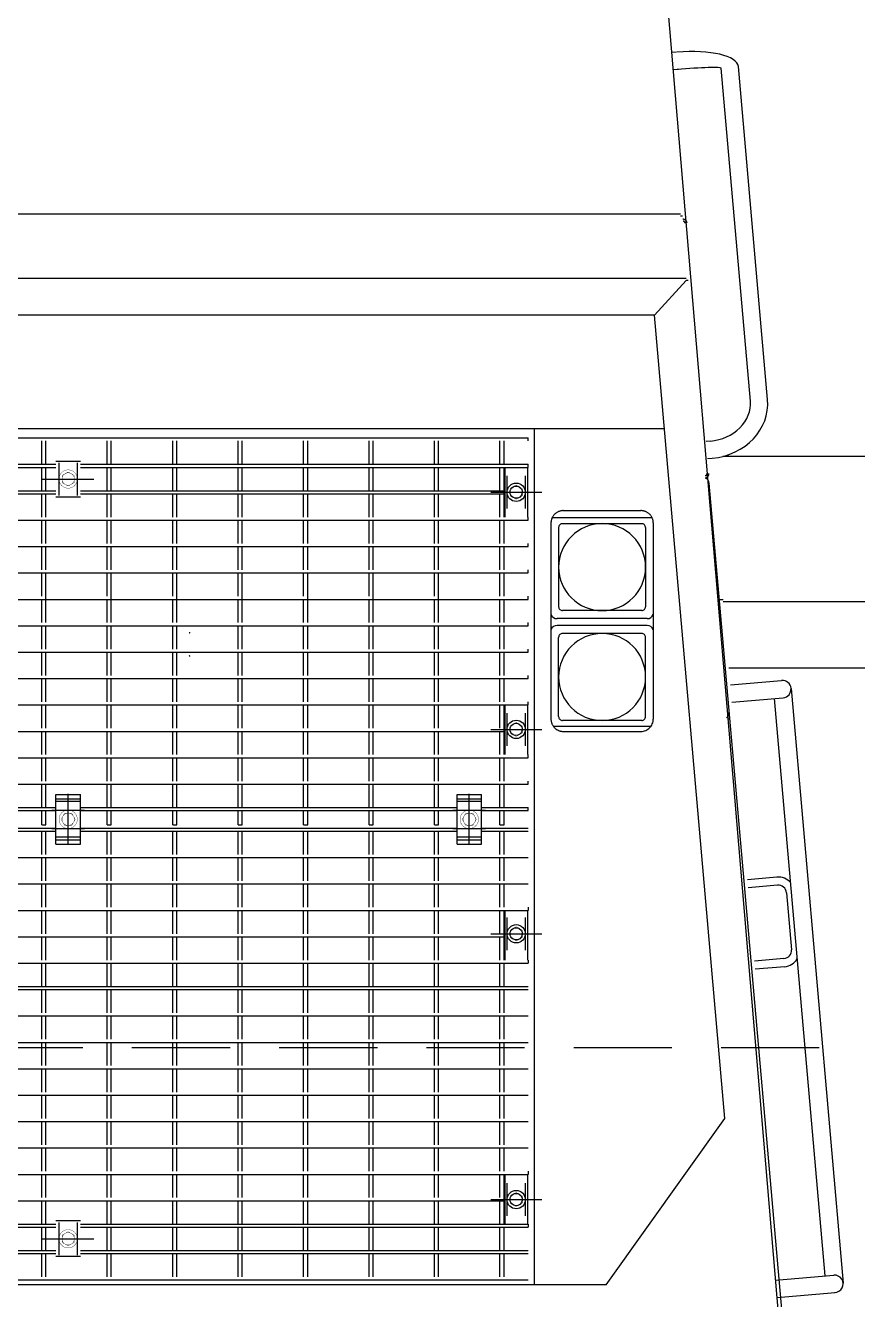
# Model space of a CAD drawing. Extents: x -633 to 241, y -1 to 752.
# Drawn here: x -498.2 to -447.3, y 66.4 to 144.3 of the extents above; entities that cross this region are included whole.
import ezdxf

# ---------------------------------------------------------------- set-up
doc = ezdxf.new("R2010")
doc.units = 0
doc.header["$LTSCALE"] = 48
doc.header["$PDMODE"] = 2
doc.header["$PDSIZE"] = -0.01
doc.linetypes.add('HIDDEN2', pattern=[0.1875, 0.125, -0.0625])
doc.linetypes.add('PHANTOM', pattern=[1.1875, 0.75, -0.0625, 0.125, -0.0625, 0.125, -0.0625])
doc.layers.add('0A537428____2_______', color=1, linetype='CONTINUOUS')
doc.layers.add('HIDDEN2', color=7, linetype='HIDDEN2')

# ---------------------------------------------------------------- blocks, each defined once
blk = doc.blocks.new('DRW2_DET-3')
at = {"layer": '0A537428____2_______', "color": 2, "linetype": 'CONTINUOUS', "const_width": 0.02}
for points in [[(0.56, 0, 1), (-0.56, 0, 1), (0.56, 0)], [(0.188, -0.325, 1), (-0.188, 0.325, 1), (0.188, -0.325)]]:
    blk.add_lwpolyline(points, format="xyb", dxfattribs=at)
for points in [[(-0.375, 0.216), (0, 0.433)], [(-0.375, -0.217), (-0.375, 0.216)], [(0, 0.433), (0.375, 0.216)], [(0.375, -0.217), (0.375, 0.216)], [(-0.375, -0.217), (0, -0.433)], [(0, -0.433), (0.375, -0.217)]]:
    blk.add_lwpolyline(points, dxfattribs=at)
at = {"layer": '0A537428____2_______', "color": 2, "linetype": 'CONTINUOUS'}
for p in [(-0.56, 0), (0.56, 0)]:
    blk.add_point(p, dxfattribs=at)
blk = doc.blocks.new('*U504', base_point=(12.103409, 11.824807))
at = {"layer": '0A537428____2_______', "color": 6, "linetype": 'CONTINUOUS'}
blk.add_arc((12.103409, 11.824807), 0.148268, 270.36258, 0, dxfattribs=at)
blk = doc.blocks.new('*U503', base_point=(12.103409, 11.824807))
at = {"layer": '0A537428____2_______', "color": 6, "linetype": 'CONTINUOUS'}
blk.add_arc((12.103409, 11.824807), 0.105908, 269.97999, 0.00001, dxfattribs=at)
blk = doc.blocks.new('*U506', base_point=(12.032166, 12.63923))
at = {"layer": '0A537428____2_______', "color": 6, "linetype": 'CONTINUOUS'}
blk.add_arc((12.032166, 12.63923), 0.105908, 359.99998, 90.85736, dxfattribs=at)
blk = doc.blocks.new('*U505', base_point=(12.032166, 12.63923))
at = {"layer": '0A537428____2_______', "color": 6, "linetype": 'CONTINUOUS'}
blk.add_arc((12.032166, 12.63923), 0.148268, 359.99999, 89.37297, dxfattribs=at)

msp = doc.modelspace()

# ---------------------------------------------------------------- linework, layer by layer
at = {"layer": '0A537428____2_______', "color": 3, "linetype": 'CONTINUOUS'}
msp.add_lwpolyline([(-452.124, 65.1), (-459.057, 147.066)], dxfattribs=at)
at = {"layer": '0A537428____2_______', "color": 6, "linetype": 'CONTINUOUS'}
for points in [[(-458.416, 142.702), (-458.673, 142.68)], [(-452.837, 121.464), (-454.618, 141.825)], [(-458.284, 141.651), (-458.581, 141.625)], [(-453.891, 121.364), (-455.673, 141.732)], [(-526.691, 119.124), (-467.465, 119.124)], [(-497.191, 117.51), (-497.191, 118.934)], [(-496.941, 117.51), (-496.941, 118.934)], [(-493.191, 117.51), (-493.191, 118.934)], [(-492.941, 117.51), (-492.941, 118.934)], [(-489.191, 117.51), (-489.191, 118.934)], [(-488.941, 117.51), (-488.941, 118.934)], [(-485.191, 117.51), (-485.191, 118.934)], [(-484.941, 117.51), (-484.941, 118.934)], [(-481.191, 117.51), (-481.191, 118.934)], [(-480.941, 117.51), (-480.941, 118.934)], [(-477.191, 117.51), (-477.191, 118.934)], [(-476.941, 117.51), (-476.941, 118.934)], [(-473.191, 117.51), (-473.191, 118.934)], [(-472.941, 117.51), (-472.941, 118.934)], [(-469.191, 117.51), (-469.191, 118.934)], [(-468.941, 117.51), (-468.941, 118.934)], [(-467.465, 118.934), (-467.465, 119.124)], [(-456.335, 118.926), (-456.593, 118.903)], [(-456.219, 117.873), (-456.5, 117.848)], [(-526.691, 117.51), (-496.328, 117.51)], [(-526.691, 117.32), (-496.328, 117.32)], [(-497.191, 115.896), (-497.191, 117.32)], [(-496.941, 115.896), (-496.941, 117.32)], [(-494.828, 117.51), (-467.465, 117.51)], [(-494.828, 117.32), (-467.465, 117.32)], [(-493.191, 115.896), (-493.191, 117.32)], [(-492.941, 115.896), (-492.941, 117.32)], [(-489.191, 115.896), (-489.191, 117.32)], [(-488.941, 115.896), (-488.941, 117.32)], [(-485.191, 115.896), (-485.191, 117.32)], [(-484.941, 115.896), (-484.941, 117.32)], [(-481.191, 115.896), (-481.191, 117.32)], [(-480.941, 115.896), (-480.941, 117.32)], [(-477.191, 115.896), (-477.191, 117.32)], [(-476.941, 115.896), (-476.941, 117.32)], [(-473.191, 115.896), (-473.191, 117.32)], [(-472.941, 115.896), (-472.941, 117.32)], [(-469.191, 115.896), (-469.191, 117.32)], [(-468.941, 114.282), (-468.941, 117.32)], [(-467.465, 117.32), (-467.465, 117.51)], [(-525.191, 115.896), (-496.328, 115.896)], [(-525.191, 115.706), (-496.328, 115.706)], [(-497.191, 114.282), (-497.191, 115.706)], [(-496.941, 114.282), (-496.941, 115.706)], [(-494.828, 115.896), (-468.941, 115.896)], [(-494.828, 115.706), (-468.941, 115.706)], [(-493.191, 114.282), (-493.191, 115.706)], [(-492.941, 114.282), (-492.941, 115.706)], [(-489.191, 114.282), (-489.191, 115.706)], [(-488.941, 114.282), (-488.941, 115.706)], [(-485.191, 114.282), (-485.191, 115.706)], [(-484.941, 114.282), (-484.941, 115.706)], [(-481.191, 114.282), (-481.191, 115.706)], [(-480.941, 114.282), (-480.941, 115.706)], [(-477.191, 114.282), (-477.191, 115.706)], [(-476.941, 114.282), (-476.941, 115.706)], [(-473.191, 114.282), (-473.191, 115.706)], [(-472.941, 114.282), (-472.941, 115.706)], [(-469.191, 114.282), (-469.191, 115.706)], [(-526.691, 114.092), (-467.465, 114.092)], [(-497.191, 112.668), (-497.191, 114.092)], [(-496.941, 112.668), (-496.941, 114.092)], [(-493.191, 112.668), (-493.191, 114.092)], [(-492.941, 112.668), (-492.941, 114.092)], [(-489.191, 112.668), (-489.191, 114.092)], [(-488.941, 112.668), (-488.941, 114.092)], [(-485.191, 112.668), (-485.191, 114.092)], [(-484.941, 112.668), (-484.941, 114.092)], [(-481.191, 112.668), (-481.191, 114.092)], [(-480.941, 112.668), (-480.941, 114.092)], [(-477.191, 112.668), (-477.191, 114.092)], [(-476.941, 112.668), (-476.941, 114.092)], [(-473.191, 112.668), (-473.191, 114.092)], [(-472.941, 112.668), (-472.941, 114.092)], [(-469.191, 112.668), (-469.191, 114.092)], [(-468.941, 112.668), (-468.941, 114.092)], [(-467.465, 114.092), (-467.465, 114.282)], [(-526.691, 112.478), (-467.465, 112.478)], [(-497.191, 111.054), (-497.191, 112.478)], [(-496.941, 111.054), (-496.941, 112.478)], [(-493.191, 111.054), (-493.191, 112.478)], [(-492.941, 111.054), (-492.941, 112.478)], [(-489.191, 111.054), (-489.191, 112.478)], [(-488.941, 111.054), (-488.941, 112.478)], [(-485.191, 111.054), (-485.191, 112.478)], [(-484.941, 111.054), (-484.941, 112.478)], [(-481.191, 111.054), (-481.191, 112.478)], [(-480.941, 111.054), (-480.941, 112.478)], [(-477.191, 111.054), (-477.191, 112.478)], [(-476.941, 111.054), (-476.941, 112.478)], [(-473.191, 111.054), (-473.191, 112.478)], [(-472.941, 111.054), (-472.941, 112.478)], [(-469.191, 111.054), (-469.191, 112.478)], [(-468.941, 111.054), (-468.941, 112.478)], [(-467.465, 112.478), (-467.465, 112.668)], [(-526.691, 110.864), (-467.465, 110.864)], [(-497.191, 109.44), (-497.191, 110.864)], [(-496.941, 107.826), (-496.941, 110.864)], [(-493.191, 109.44), (-493.191, 110.864)], [(-492.941, 107.826), (-492.941, 110.864)], [(-489.191, 109.44), (-489.191, 110.864)], [(-488.941, 107.826), (-488.941, 110.864)], [(-485.191, 109.44), (-485.191, 110.864)], [(-484.941, 107.826), (-484.941, 110.864)], [(-481.191, 109.44), (-481.191, 110.864)], [(-480.941, 107.826), (-480.941, 110.864)], [(-477.191, 109.44), (-477.191, 110.864)], [(-476.941, 107.826), (-476.941, 110.864)], [(-473.191, 109.44), (-473.191, 110.864)], [(-472.941, 107.826), (-472.941, 110.864)], [(-469.191, 109.44), (-469.191, 110.864)], [(-468.941, 109.44), (-468.941, 110.864)], [(-467.465, 110.864), (-467.465, 111.054)], [(-526.691, 109.25), (-467.465, 109.25)], [(-497.191, 107.826), (-497.191, 109.25)], [(-493.191, 107.826), (-493.191, 109.25)], [(-489.191, 107.826), (-489.191, 109.25)], [(-485.191, 107.826), (-485.191, 109.25)], [(-481.191, 107.826), (-481.191, 109.25)], [(-477.191, 107.826), (-477.191, 109.25)], [(-473.191, 107.826), (-473.191, 109.25)], [(-469.191, 107.826), (-469.191, 109.25)], [(-468.941, 107.826), (-468.941, 109.25)], [(-467.465, 109.25), (-467.465, 109.44)], [(-526.691, 107.636), (-467.465, 107.636)], [(-497.191, 106.212), (-497.191, 107.636)], [(-496.941, 106.212), (-496.941, 107.636)], [(-493.191, 106.212), (-493.191, 107.636)], [(-492.941, 106.212), (-492.941, 107.636)], [(-489.191, 106.212), (-489.191, 107.636)], [(-488.941, 106.212), (-488.941, 107.636)], [(-485.191, 106.212), (-485.191, 107.636)], [(-484.941, 106.212), (-484.941, 107.636)], [(-481.191, 106.212), (-481.191, 107.636)], [(-480.941, 106.212), (-480.941, 107.636)], [(-477.191, 106.212), (-477.191, 107.636)], [(-476.941, 106.212), (-476.941, 107.636)], [(-473.191, 106.212), (-473.191, 107.636)], [(-472.941, 106.212), (-472.941, 107.636)], [(-469.191, 106.212), (-469.191, 107.636)], [(-468.941, 106.212), (-468.941, 107.636)], [(-467.465, 107.636), (-467.465, 107.826)], [(-526.691, 106.022), (-467.465, 106.022)], [(-497.191, 104.598), (-497.191, 106.022)], [(-496.941, 104.598), (-496.941, 106.022)], [(-493.191, 104.598), (-493.191, 106.022)], [(-492.941, 104.598), (-492.941, 106.022)], [(-489.191, 104.598), (-489.191, 106.022)], [(-488.941, 104.598), (-488.941, 106.022)], [(-485.191, 104.598), (-485.191, 106.022)], [(-484.941, 104.598), (-484.941, 106.022)], [(-481.191, 104.598), (-481.191, 106.022)], [(-480.941, 104.598), (-480.941, 106.022)], [(-477.191, 104.598), (-477.191, 106.022)], [(-476.941, 104.598), (-476.941, 106.022)], [(-473.191, 104.598), (-473.191, 106.022)], [(-472.941, 104.598), (-472.941, 106.022)], [(-469.191, 104.598), (-469.191, 106.022)], [(-468.941, 104.598), (-468.941, 106.022)], [(-467.465, 106.022), (-467.465, 106.212)], [(-526.691, 104.408), (-467.465, 104.408)], [(-497.191, 102.984), (-497.191, 104.408)], [(-496.941, 102.984), (-496.941, 104.408)], [(-493.191, 102.984), (-493.191, 104.408)], [(-492.941, 102.984), (-492.941, 104.408)], [(-489.191, 102.984), (-489.191, 104.408)], [(-488.941, 102.984), (-488.941, 104.408)], [(-485.191, 102.984), (-485.191, 104.408)], [(-484.941, 102.984), (-484.941, 104.408)], [(-481.191, 102.984), (-481.191, 104.408)], [(-480.941, 102.984), (-480.941, 104.408)], [(-477.191, 102.984), (-477.191, 104.408)], [(-476.941, 102.984), (-476.941, 104.408)], [(-473.191, 102.984), (-473.191, 104.408)], [(-472.941, 102.984), (-472.941, 104.408)], [(-469.191, 102.984), (-469.191, 104.408)], [(-468.941, 102.984), (-468.941, 104.408)], [(-467.465, 104.408), (-467.465, 104.598)], [(-467.465, 102.794), (-467.465, 102.984)], [(-526.691, 102.794), (-467.465, 102.794)], [(-497.191, 101.37), (-497.191, 102.794)], [(-496.941, 101.37), (-496.941, 102.794)], [(-493.191, 101.37), (-493.191, 102.794)], [(-492.941, 101.37), (-492.941, 102.794)], [(-489.191, 101.37), (-489.191, 102.794)], [(-488.941, 101.37), (-488.941, 102.794)], [(-485.191, 101.37), (-485.191, 102.794)], [(-484.941, 101.37), (-484.941, 102.794)], [(-481.191, 101.37), (-481.191, 102.794)], [(-480.941, 101.37), (-480.941, 102.794)], [(-477.191, 101.37), (-477.191, 102.794)], [(-476.941, 101.37), (-476.941, 102.794)], [(-473.191, 101.37), (-473.191, 102.794)], [(-472.941, 101.37), (-472.941, 102.794)], [(-469.191, 101.37), (-469.191, 102.794)], [(-468.941, 99.756), (-468.941, 102.794)], [(-525.191, 101.18), (-468.941, 101.18)], [(-497.191, 99.756), (-497.191, 101.18)], [(-496.941, 99.756), (-496.941, 101.18)], [(-493.191, 99.756), (-493.191, 101.18)], [(-492.941, 99.756), (-492.941, 101.18)], [(-489.191, 99.756), (-489.191, 101.18)], [(-488.941, 99.756), (-488.941, 101.18)], [(-485.191, 99.756), (-485.191, 101.18)], [(-484.941, 99.756), (-484.941, 101.18)], [(-481.191, 99.756), (-481.191, 101.18)], [(-480.941, 99.756), (-480.941, 101.18)], [(-477.191, 99.756), (-477.191, 101.18)], [(-476.941, 99.756), (-476.941, 101.18)], [(-473.191, 99.756), (-473.191, 101.18)], [(-472.941, 99.756), (-472.941, 101.18)], [(-469.191, 99.756), (-469.191, 101.18)], [(-467.465, 99.566), (-467.465, 99.756)], [(-526.691, 99.566), (-467.465, 99.566)], [(-497.191, 98.142), (-497.191, 99.566)], [(-496.941, 98.142), (-496.941, 99.566)], [(-493.191, 98.142), (-493.191, 99.566)], [(-492.941, 98.142), (-492.941, 99.566)], [(-489.191, 98.142), (-489.191, 99.566)], [(-488.941, 98.142), (-488.941, 99.566)], [(-485.191, 98.142), (-485.191, 99.566)], [(-484.941, 98.142), (-484.941, 99.566)], [(-481.191, 98.142), (-481.191, 99.566)], [(-480.941, 98.142), (-480.941, 99.566)], [(-477.191, 98.142), (-477.191, 99.566)], [(-476.941, 98.142), (-476.941, 99.566)], [(-473.191, 98.142), (-473.191, 99.566)], [(-472.941, 98.142), (-472.941, 99.566)], [(-469.191, 98.142), (-469.191, 99.566)], [(-468.941, 98.142), (-468.941, 99.566)], [(-526.691, 97.952), (-467.465, 97.952)], [(-497.191, 96.528), (-497.191, 97.952)], [(-496.941, 96.528), (-496.941, 97.952)], [(-493.191, 96.528), (-493.191, 97.952)], [(-492.941, 96.528), (-492.941, 97.952)], [(-489.191, 96.528), (-489.191, 97.952)], [(-488.941, 96.528), (-488.941, 97.952)], [(-485.191, 96.528), (-485.191, 97.952)], [(-484.941, 96.528), (-484.941, 97.952)], [(-481.191, 96.528), (-481.191, 97.952)], [(-480.941, 96.528), (-480.941, 97.952)], [(-477.191, 96.528), (-477.191, 97.952)], [(-476.941, 96.528), (-476.941, 97.952)], [(-473.191, 96.528), (-473.191, 97.952)], [(-472.941, 96.528), (-472.941, 97.952)], [(-469.191, 96.528), (-469.191, 97.952)], [(-468.941, 96.528), (-468.941, 97.952)], [(-467.465, 97.952), (-467.465, 98.142)], [(-522.316, 96.528), (-496.328, 96.528)], [(-522.316, 96.338), (-496.328, 96.338)], [(-497.191, 95.456), (-497.191, 96.338)], [(-496.941, 95.456), (-496.941, 96.338)], [(-494.828, 96.528), (-471.816, 96.528)], [(-494.828, 96.338), (-471.816, 96.338)], [(-493.191, 95.456), (-493.191, 96.338)], [(-492.941, 95.456), (-492.941, 96.338)], [(-489.191, 95.456), (-489.191, 96.338)], [(-488.941, 95.456), (-488.941, 96.338)], [(-485.191, 95.456), (-485.191, 96.338)], [(-484.941, 95.456), (-484.941, 96.338)], [(-481.191, 95.456), (-481.191, 96.338)], [(-480.941, 95.456), (-480.941, 96.338)], [(-477.191, 95.456), (-477.191, 96.338)], [(-476.941, 95.456), (-476.941, 96.338)], [(-473.191, 95.456), (-473.191, 96.338)], [(-472.941, 95.456), (-472.941, 96.338)], [(-470.316, 96.528), (-467.465, 96.528)], [(-470.316, 96.338), (-467.465, 96.338)], [(-469.191, 95.456), (-469.191, 96.338)], [(-468.941, 95.456), (-468.941, 96.338)], [(-467.465, 96.338), (-467.465, 96.528)], [(-522.316, 95.266), (-496.328, 95.266)], [(-522.316, 95.076), (-496.328, 95.076)], [(-497.191, 95.456), (-496.941, 95.456)], [(-497.191, 93.652), (-497.191, 95.076)], [(-496.941, 93.652), (-496.941, 95.076)], [(-494.828, 95.266), (-471.816, 95.266)], [(-494.828, 95.076), (-471.816, 95.076)], [(-493.191, 95.456), (-492.941, 95.456)], [(-493.191, 93.652), (-493.191, 95.076)], [(-492.941, 93.652), (-492.941, 95.076)], [(-489.191, 95.456), (-488.941, 95.456)], [(-489.191, 93.652), (-489.191, 95.076)], [(-488.941, 93.652), (-488.941, 95.076)], [(-485.191, 95.456), (-484.941, 95.456)], [(-485.191, 93.652), (-485.191, 95.076)], [(-484.941, 93.652), (-484.941, 95.076)], [(-481.191, 95.456), (-480.941, 95.456)], [(-481.191, 93.652), (-481.191, 95.076)], [(-480.941, 93.652), (-480.941, 95.076)], [(-477.191, 95.456), (-476.941, 95.456)], [(-477.191, 93.652), (-477.191, 95.076)], [(-476.941, 93.652), (-476.941, 95.076)], [(-473.191, 95.456), (-472.941, 95.456)], [(-473.191, 93.652), (-473.191, 95.076)], [(-472.941, 93.652), (-472.941, 95.076)], [(-470.316, 95.266), (-467.465, 95.266)], [(-470.316, 95.076), (-467.465, 95.076)], [(-469.191, 95.456), (-468.941, 95.456)], [(-469.191, 93.652), (-469.191, 95.076)], [(-468.941, 93.652), (-468.941, 95.076)], [(-526.691, 93.462), (-467.465, 93.462)], [(-497.191, 92.038), (-497.191, 93.462)], [(-496.941, 92.038), (-496.941, 93.462)], [(-493.191, 92.038), (-493.191, 93.462)], [(-492.941, 92.038), (-492.941, 93.462)], [(-489.191, 92.038), (-489.191, 93.462)], [(-488.941, 92.038), (-488.941, 93.462)], [(-485.191, 92.038), (-485.191, 93.462)], [(-484.941, 92.038), (-484.941, 93.462)], [(-481.191, 92.038), (-481.191, 93.462)], [(-480.941, 92.038), (-480.941, 93.462)], [(-477.191, 92.038), (-477.191, 93.462)], [(-476.941, 92.038), (-476.941, 93.462)], [(-473.191, 92.038), (-473.191, 93.462)], [(-472.941, 92.038), (-472.941, 93.462)], [(-469.191, 92.038), (-469.191, 93.462)], [(-468.941, 92.038), (-468.941, 93.462)], [(-526.691, 91.848), (-467.465, 91.848)], [(-497.191, 90.424), (-497.191, 91.848)], [(-496.941, 90.424), (-496.941, 91.848)], [(-493.191, 90.424), (-493.191, 91.848)], [(-492.941, 90.424), (-492.941, 91.848)], [(-489.191, 90.424), (-489.191, 91.848)], [(-488.941, 90.424), (-488.941, 91.848)], [(-485.191, 90.424), (-485.191, 91.848)], [(-484.941, 90.424), (-484.941, 91.848)], [(-481.191, 90.424), (-481.191, 91.848)], [(-480.941, 90.424), (-480.941, 91.848)], [(-477.191, 90.424), (-477.191, 91.848)], [(-476.941, 90.424), (-476.941, 91.848)], [(-473.191, 90.424), (-473.191, 91.848)], [(-472.941, 90.424), (-472.941, 91.848)], [(-469.191, 90.424), (-469.191, 91.848)], [(-468.941, 90.424), (-468.941, 91.848)], [(-526.691, 90.234), (-467.465, 90.234)], [(-497.191, 88.81), (-497.191, 90.234)], [(-496.941, 88.81), (-496.941, 90.234)], [(-493.191, 88.81), (-493.191, 90.234)], [(-492.941, 88.81), (-492.941, 90.234)], [(-489.191, 88.81), (-489.191, 90.234)], [(-488.941, 88.81), (-488.941, 90.234)], [(-485.191, 88.81), (-485.191, 90.234)], [(-484.941, 88.81), (-484.941, 90.234)], [(-481.191, 88.81), (-481.191, 90.234)], [(-480.941, 88.81), (-480.941, 90.234)], [(-477.191, 88.81), (-477.191, 90.234)], [(-476.941, 88.81), (-476.941, 90.234)], [(-473.191, 88.81), (-473.191, 90.234)], [(-472.941, 88.81), (-472.941, 90.234)], [(-469.191, 88.81), (-469.191, 90.234)], [(-468.941, 87.196), (-468.941, 90.234)], [(-525.191, 88.62), (-468.941, 88.62)], [(-497.191, 87.196), (-497.191, 88.62)], [(-496.941, 87.196), (-496.941, 88.62)], [(-493.191, 87.196), (-493.191, 88.62)], [(-492.941, 87.196), (-492.941, 88.62)], [(-489.191, 87.196), (-489.191, 88.62)], [(-488.941, 87.196), (-488.941, 88.62)], [(-485.191, 87.196), (-485.191, 88.62)], [(-484.941, 87.196), (-484.941, 88.62)], [(-481.191, 87.196), (-481.191, 88.62)], [(-480.941, 87.196), (-480.941, 88.62)], [(-477.191, 87.196), (-477.191, 88.62)], [(-476.941, 87.196), (-476.941, 88.62)], [(-473.191, 87.196), (-473.191, 88.62)], [(-472.941, 87.196), (-472.941, 88.62)], [(-469.191, 87.196), (-469.191, 88.62)], [(-526.691, 87.006), (-467.465, 87.006)], [(-497.191, 85.582), (-497.191, 87.006)], [(-496.941, 85.582), (-496.941, 87.006)], [(-493.191, 85.582), (-493.191, 87.006)], [(-492.941, 85.582), (-492.941, 87.006)], [(-489.191, 85.582), (-489.191, 87.006)], [(-488.941, 85.582), (-488.941, 87.006)], [(-485.191, 85.582), (-485.191, 87.006)], [(-484.941, 85.582), (-484.941, 87.006)], [(-481.191, 85.582), (-481.191, 87.006)], [(-480.941, 85.582), (-480.941, 87.006)], [(-477.191, 85.582), (-477.191, 87.006)], [(-476.941, 85.582), (-476.941, 87.006)], [(-473.191, 85.582), (-473.191, 87.006)], [(-472.941, 85.582), (-472.941, 87.006)], [(-469.191, 85.582), (-469.191, 87.006)], [(-468.941, 85.582), (-468.941, 87.006)], [(-526.691, 85.582), (-467.465, 85.582)], [(-526.691, 85.392), (-467.465, 85.392)], [(-497.191, 83.968), (-497.191, 85.392)], [(-496.941, 83.968), (-496.941, 85.392)], [(-493.191, 83.968), (-493.191, 85.392)], [(-492.941, 83.968), (-492.941, 85.392)], [(-489.191, 83.968), (-489.191, 85.392)], [(-488.941, 83.968), (-488.941, 85.392)], [(-485.191, 83.968), (-485.191, 85.392)], [(-484.941, 83.968), (-484.941, 85.392)], [(-481.191, 83.968), (-481.191, 85.392)], [(-480.941, 83.968), (-480.941, 85.392)], [(-477.191, 83.968), (-477.191, 85.392)], [(-476.941, 83.968), (-476.941, 85.392)], [(-473.191, 83.968), (-473.191, 85.392)], [(-472.941, 83.968), (-472.941, 85.392)], [(-469.191, 83.968), (-469.191, 85.392)], [(-468.941, 83.968), (-468.941, 85.392)], [(-526.691, 83.778), (-467.465, 83.778)], [(-497.191, 82.354), (-497.191, 83.778)], [(-496.941, 82.354), (-496.941, 83.778)], [(-493.191, 82.354), (-493.191, 83.778)], [(-492.941, 82.354), (-492.941, 83.778)], [(-489.191, 82.354), (-489.191, 83.778)], [(-488.941, 82.354), (-488.941, 83.778)], [(-485.191, 82.354), (-485.191, 83.778)], [(-484.941, 82.354), (-484.941, 83.778)], [(-481.191, 82.354), (-481.191, 83.778)], [(-480.941, 82.354), (-480.941, 83.778)], [(-477.191, 82.354), (-477.191, 83.778)], [(-476.941, 82.354), (-476.941, 83.778)], [(-473.191, 82.354), (-473.191, 83.778)], [(-472.941, 82.354), (-472.941, 83.778)], [(-469.191, 82.354), (-469.191, 83.778)], [(-468.941, 82.354), (-468.941, 83.778)], [(-526.691, 82.164), (-467.465, 82.164)], [(-497.191, 80.74), (-497.191, 82.164)], [(-496.941, 80.74), (-496.941, 82.164)], [(-493.191, 80.74), (-493.191, 82.164)], [(-492.941, 80.74), (-492.941, 82.164)], [(-489.191, 80.74), (-489.191, 82.164)], [(-488.941, 80.74), (-488.941, 82.164)], [(-485.191, 80.74), (-485.191, 82.164)], [(-484.941, 80.74), (-484.941, 82.164)], [(-481.191, 80.74), (-481.191, 82.164)], [(-480.941, 80.74), (-480.941, 82.164)], [(-477.191, 80.74), (-477.191, 82.164)], [(-476.941, 80.74), (-476.941, 82.164)], [(-473.191, 80.74), (-473.191, 82.164)], [(-472.941, 80.74), (-472.941, 82.164)], [(-469.191, 80.74), (-469.191, 82.164)], [(-468.941, 80.74), (-468.941, 82.164)], [(-526.691, 80.55), (-467.465, 80.55)], [(-497.191, 79.126), (-497.191, 80.55)], [(-496.941, 79.126), (-496.941, 80.55)], [(-493.191, 79.126), (-493.191, 80.55)], [(-492.941, 79.126), (-492.941, 80.55)], [(-489.191, 79.126), (-489.191, 80.55)], [(-488.941, 79.126), (-488.941, 80.55)], [(-485.191, 79.126), (-485.191, 80.55)], [(-484.941, 79.126), (-484.941, 80.55)], [(-481.191, 79.126), (-481.191, 80.55)], [(-480.941, 79.126), (-480.941, 80.55)], [(-477.191, 79.126), (-477.191, 80.55)], [(-476.941, 79.126), (-476.941, 80.55)], [(-473.191, 79.126), (-473.191, 80.55)], [(-472.941, 79.126), (-472.941, 80.55)], [(-469.191, 79.126), (-469.191, 80.55)], [(-468.941, 79.126), (-468.941, 80.55)], [(-526.691, 78.936), (-467.465, 78.936)], [(-497.191, 77.512), (-497.191, 78.936)], [(-496.941, 77.512), (-496.941, 78.936)], [(-493.191, 77.512), (-493.191, 78.936)], [(-492.941, 77.512), (-492.941, 78.936)], [(-489.191, 77.512), (-489.191, 78.936)], [(-488.941, 77.512), (-488.941, 78.936)], [(-485.191, 77.512), (-485.191, 78.936)], [(-484.941, 77.512), (-484.941, 78.936)], [(-481.191, 77.512), (-481.191, 78.936)], [(-480.941, 77.512), (-480.941, 78.936)], [(-477.191, 77.512), (-477.191, 78.936)], [(-476.941, 77.512), (-476.941, 78.936)], [(-473.191, 77.512), (-473.191, 78.936)], [(-472.941, 77.512), (-472.941, 78.936)], [(-469.191, 77.512), (-469.191, 78.936)], [(-468.941, 77.512), (-468.941, 78.936)], [(-526.691, 77.322), (-467.465, 77.322)], [(-497.191, 75.898), (-497.191, 77.322)], [(-496.941, 75.898), (-496.941, 77.322)], [(-493.191, 75.898), (-493.191, 77.322)], [(-492.941, 75.898), (-492.941, 77.322)], [(-489.191, 75.898), (-489.191, 77.322)], [(-488.941, 75.898), (-488.941, 77.322)], [(-485.191, 75.898), (-485.191, 77.322)], [(-484.941, 75.898), (-484.941, 77.322)], [(-481.191, 75.898), (-481.191, 77.322)], [(-480.941, 75.898), (-480.941, 77.322)], [(-477.191, 75.898), (-477.191, 77.322)], [(-476.941, 75.898), (-476.941, 77.322)], [(-473.191, 75.898), (-473.191, 77.322)], [(-472.941, 75.898), (-472.941, 77.322)], [(-469.191, 75.898), (-469.191, 77.322)], [(-468.941, 75.898), (-468.941, 77.322)], [(-526.691, 75.708), (-467.465, 75.708)], [(-497.191, 74.284), (-497.191, 75.708)], [(-496.941, 74.284), (-496.941, 75.708)], [(-493.191, 74.284), (-493.191, 75.708)], [(-492.941, 74.284), (-492.941, 75.708)], [(-489.191, 74.284), (-489.191, 75.708)], [(-488.941, 74.284), (-488.941, 75.708)], [(-485.191, 74.284), (-485.191, 75.708)], [(-484.941, 74.284), (-484.941, 75.708)], [(-481.191, 74.284), (-481.191, 75.708)], [(-480.941, 74.284), (-480.941, 75.708)], [(-477.191, 74.284), (-477.191, 75.708)], [(-476.941, 74.284), (-476.941, 75.708)], [(-473.191, 74.284), (-473.191, 75.708)], [(-472.941, 74.284), (-472.941, 75.708)], [(-469.191, 74.284), (-469.191, 75.708)], [(-468.941, 74.284), (-468.941, 75.708)], [(-526.691, 74.094), (-467.465, 74.094)], [(-497.191, 72.67), (-497.191, 74.094)], [(-496.941, 72.67), (-496.941, 74.094)], [(-493.191, 72.67), (-493.191, 74.094)], [(-492.941, 72.67), (-492.941, 74.094)], [(-489.191, 72.67), (-489.191, 74.094)], [(-488.941, 72.67), (-488.941, 74.094)], [(-485.191, 72.67), (-485.191, 74.094)], [(-484.941, 72.67), (-484.941, 74.094)], [(-481.191, 72.67), (-481.191, 74.094)], [(-480.941, 72.67), (-480.941, 74.094)], [(-477.191, 72.67), (-477.191, 74.094)], [(-476.941, 72.67), (-476.941, 74.094)], [(-473.191, 72.67), (-473.191, 74.094)], [(-472.941, 72.67), (-472.941, 74.094)], [(-469.191, 72.67), (-469.191, 74.094)], [(-468.941, 71.056), (-468.941, 74.094)], [(-525.191, 72.48), (-468.941, 72.48)], [(-497.191, 71.056), (-497.191, 72.48)], [(-496.941, 71.056), (-496.941, 72.48)], [(-493.191, 71.056), (-493.191, 72.48)], [(-492.941, 71.056), (-492.941, 72.48)], [(-489.191, 71.056), (-489.191, 72.48)], [(-488.941, 71.056), (-488.941, 72.48)], [(-485.191, 71.056), (-485.191, 72.48)], [(-484.941, 71.056), (-484.941, 72.48)], [(-481.191, 71.056), (-481.191, 72.48)], [(-480.941, 71.056), (-480.941, 72.48)], [(-477.191, 71.056), (-477.191, 72.48)], [(-476.941, 71.056), (-476.941, 72.48)], [(-473.191, 71.056), (-473.191, 72.48)], [(-472.941, 71.056), (-472.941, 72.48)], [(-469.191, 71.056), (-469.191, 72.48)], [(-526.691, 71.056), (-496.328, 71.056)], [(-494.828, 71.056), (-467.465, 71.056)], [(-526.691, 70.866), (-496.328, 70.866)], [(-497.191, 69.442), (-497.191, 70.866)], [(-496.941, 69.442), (-496.941, 70.866)], [(-494.828, 70.866), (-467.465, 70.866)], [(-493.191, 69.442), (-493.191, 70.866)], [(-492.941, 69.442), (-492.941, 70.866)], [(-489.191, 69.442), (-489.191, 70.866)], [(-488.941, 69.442), (-488.941, 70.866)], [(-485.191, 69.442), (-485.191, 70.866)], [(-484.941, 69.442), (-484.941, 70.866)], [(-481.191, 69.442), (-481.191, 70.866)], [(-480.941, 69.442), (-480.941, 70.866)], [(-477.191, 69.442), (-477.191, 70.866)], [(-476.941, 69.442), (-476.941, 70.866)], [(-473.191, 69.442), (-473.191, 70.866)], [(-472.941, 69.442), (-472.941, 70.866)], [(-469.191, 69.442), (-469.191, 70.866)], [(-468.941, 69.442), (-468.941, 70.866)], [(-526.691, 69.442), (-496.328, 69.442)], [(-494.828, 69.442), (-467.465, 69.442)], [(-526.691, 69.252), (-496.328, 69.252)], [(-497.191, 67.828), (-497.191, 69.252)], [(-496.941, 67.828), (-496.941, 69.252)], [(-494.828, 69.252), (-467.465, 69.252)], [(-493.191, 67.828), (-493.191, 69.252)], [(-492.941, 67.828), (-492.941, 69.252)], [(-489.191, 67.828), (-489.191, 69.252)], [(-488.941, 67.828), (-488.941, 69.252)], [(-485.191, 67.828), (-485.191, 69.252)], [(-484.941, 67.828), (-484.941, 69.252)], [(-481.191, 67.828), (-481.191, 69.252)], [(-480.941, 67.828), (-480.941, 69.252)], [(-477.191, 67.828), (-477.191, 69.252)], [(-476.941, 67.828), (-476.941, 69.252)], [(-473.191, 67.828), (-473.191, 69.252)], [(-472.941, 67.828), (-472.941, 69.252)], [(-469.191, 67.828), (-469.191, 69.252)], [(-468.941, 67.828), (-468.941, 69.252)], [(-526.691, 67.638), (-467.465, 67.638)]]:
    msp.add_lwpolyline(points, dxfattribs=at)
at = {"layer": '0A537428____2_______', "color": 2, "linetype": 'CONTINUOUS'}
for points in [[(-458.166, 132.801), (-535.99, 132.801)], [(-457.822, 128.866), (-536.334, 128.866)], [(-459.752, 126.63), (-534.403, 126.63)], [(-455.455, 77.517), (-459.752, 126.63)], [(-459.144, 119.676), (-535.012, 119.676)], [(-467.074, 67.336), (-467.074, 119.676)], [(-496.328, 117.699), (-494.828, 117.699)], [(-455.234, 117.989), (-455.243, 118.086)], [(-468.889, 117.32), (-468.889, 114.282)], [(-467.509, 117.32), (-467.509, 114.282)], [(-496.328, 115.517), (-494.828, 115.517)], [(-465.324, 114.676), (-460.574, 114.676)], [(-466.074, 113.926), (-466.074, 101.926)], [(-459.891, 114.236), (-466.007, 114.236)], [(-459.824, 113.926), (-459.824, 101.926)], [(-468.889, 102.794), (-468.889, 99.756)], [(-467.509, 102.794), (-467.509, 99.756)], [(-459.967, 101.486), (-465.932, 101.486)], [(-465.324, 101.176), (-460.574, 101.176)], [(-496.328, 97.328), (-494.828, 97.328)], [(-496.328, 94.276), (-496.328, 97.328)], [(-496.328, 97.052), (-494.828, 97.052)], [(-494.828, 96.893), (-496.328, 96.893)], [(-494.828, 94.276), (-494.828, 97.328)], [(-471.816, 97.328), (-470.316, 97.328)], [(-471.816, 94.276), (-471.816, 97.328)], [(-471.816, 97.052), (-470.316, 97.052)], [(-470.316, 96.893), (-471.816, 96.893)], [(-470.316, 94.276), (-470.316, 97.328)], [(-494.828, 94.711), (-496.328, 94.711)], [(-496.328, 94.552), (-494.828, 94.552)], [(-496.328, 94.276), (-494.828, 94.276)], [(-470.316, 94.711), (-471.816, 94.711)], [(-471.816, 94.552), (-470.316, 94.552)], [(-471.816, 94.276), (-470.316, 94.276)], [(-467.465, 90.424), (-467.465, 90.234)], [(-468.889, 90.234), (-468.889, 87.196)], [(-467.509, 90.234), (-467.509, 87.196)], [(-467.465, 87.196), (-467.465, 87.006)], [(-462.709, 67.336), (-455.455, 77.517)], [(-468.889, 74.094), (-468.889, 71.056)], [(-467.509, 74.094), (-467.509, 71.056)], [(-467.465, 74.284), (-467.465, 74.094)], [(-494.828, 71.245), (-496.328, 71.245)], [(-467.465, 71.056), (-467.465, 70.866)], [(-494.828, 69.063), (-496.328, 69.063)], [(-462.71, 67.336), (-531.446, 67.336)]]:
    msp.add_lwpolyline(points, dxfattribs=at)
at = {"layer": '0A537428____2_______', "color": 2, "linetype": 'PHANTOM'}
for points in [[(-458.036, 132.68), (-458.155, 132.68)], [(-457.811, 128.748), (-459.752, 126.63)], [(-457.692, 128.746), (-457.814, 128.746)]]:
    msp.add_lwpolyline(points, dxfattribs=at)
at = {"layer": '0A537428____2_______', "color": 3, "linetype": 'PHANTOM'}
for points in [[(-457.761, 132.261, 0.388875), (-458.01, 132.489)], [(-457.879, 132.259, 0.388873), (-457.999, 132.368)], [(-456.649, 116.816, 0.413353), (-456.54, 116.946)], [(-456.638, 116.698, 0.41378), (-456.422, 116.956)]]:
    msp.add_lwpolyline(points, format="xyb", dxfattribs=at)
at = {"layer": '0A537428____2_______', "color": 1, "linetype": 'CONTINUOUS'}
for points in [[(-425.7, 117.989), (-455.565, 117.989)], [(-455.124, 101.928), (-455.242, 101.917)], [(-452.271, 92.27), (-454.07, 92.112)], [(-452.227, 91.771), (-454.026, 91.614)], [(-451.686, 91.317), (-451.381, 87.83)], [(-451.835, 87.289), (-453.635, 87.131)], [(-451.792, 86.791), (-453.591, 86.633)]]:
    msp.add_lwpolyline(points, dxfattribs=at)
at = {"layer": '0A537428____2_______', "color": 180, "linetype": 'CONTINUOUS'}
for points in [[(-456.403, 116.344, 0.27572), (-456.636, 116.666)], [(-455.353, 102.011, 0.275598), (-455.181, 102.368)]]:
    msp.add_lwpolyline(points, format="xyb", dxfattribs=at)
at = {"layer": '0A537428____2_______', "color": 190, "linetype": 'CONTINUOUS'}
for points in [[(-451.853, 64.45), (-456.405, 116.362)], [(-455.562, 109.22), (-455.76, 109.22)], [(-446.45, 109.104), (-455.552, 109.104)]]:
    msp.add_lwpolyline(points, dxfattribs=at)
at = {"layer": '0A537428____2_______', "color": 2, "linetype": 'PHANTOM'}
for points in [[(-465.324, 114.676, 0.414214), (-466.074, 113.926)], [(-459.824, 113.926, 0.414214), (-460.574, 114.676)], [(-466.074, 101.926, 0.414214), (-465.324, 101.176)], [(-460.574, 101.176, 0.414213), (-459.824, 101.926)]]:
    msp.add_lwpolyline(points, format="xyb", dxfattribs=at)
at = {"layer": '0A537428____2_______', "color": 150, "linetype": 'CONTINUOUS'}
for points in [[(-465.37, 113.879, 0.414214), (-465.607, 113.643)], [(-465.607, 111.222, 1), (-460.292, 111.222, 1), (-465.607, 111.222)], [(-460.292, 113.643, 0.414214), (-460.528, 113.879)], [(-466.074, 108.329, 0.313324), (-465.705, 108.072)], [(-465.607, 108.8, 0.414214), (-465.37, 108.564)], [(-460.528, 108.564, 0.414214), (-460.292, 108.8)], [(-460.193, 108.072, 0.313233), (-459.824, 108.328)], [(-465.705, 107.656, 0.313324), (-466.074, 107.399)], [(-459.824, 107.399, 0.313233), (-460.193, 107.656)], [(-465.607, 104.506, 1), (-460.292, 104.506, 1), (-465.607, 104.506)], [(-465.37, 107.164, 0.414214), (-465.607, 106.927)], [(-460.292, 106.927, 0.414214), (-460.528, 107.164)], [(-465.607, 102.085, 0.414214), (-465.37, 101.849)], [(-460.528, 101.849, 0.414214), (-460.292, 102.085)]]:
    msp.add_lwpolyline(points, format="xyb", dxfattribs=at)
for points in [[(-460.528, 113.879), (-465.37, 113.879)], [(-465.607, 113.643), (-465.607, 108.8)], [(-460.292, 113.643), (-460.292, 108.8)], [(-460.528, 108.564), (-465.37, 108.564)], [(-460.193, 108.072), (-465.705, 108.072)], [(-460.193, 107.656), (-465.705, 107.656)], [(-465.607, 102.085), (-465.607, 106.927)], [(-460.528, 107.164), (-465.37, 107.164)], [(-460.292, 102.085), (-460.292, 106.927)], [(-460.528, 101.849), (-465.37, 101.849)]]:
    msp.add_lwpolyline(points, dxfattribs=at)
at = {"layer": '0A537428____2_______', "color": 4, "linetype": 'CONTINUOUS'}
for points in [[(-488.181, 107.208, 0.414214), (-488.136, 107.253)], [(-488.136, 105.764, 0.414214), (-488.181, 105.809)]]:
    msp.add_lwpolyline(points, format="xyb", dxfattribs=at)
at = {"layer": '0A537428____2_______', "color": 190, "linetype": 'PHANTOM'}
msp.add_lwpolyline([(-446.45, 105.05), (-455.198, 105.05)], dxfattribs=at)
at = {"layer": '0A537428____2_______', "color": 230, "linetype": 'CONTINUOUS'}
for points in [[(-455.109, 104.017), (-451.98, 104.291)], [(-451.406, 103.81), (-448.225, 67.446)], [(-455.016, 102.962), (-451.887, 103.236)], [(-449.326, 67.884), (-452.415, 103.19)], [(-452.345, 67.619), (-448.798, 67.93)], [(-452.253, 66.564), (-448.706, 66.875)]]:
    msp.add_lwpolyline(points, dxfattribs=at)
for points in [[(-451.887, 103.236, 1), (-451.979, 104.291)], [(-448.754, 66.87, 1.046821), (-448.798, 67.927)]]:
    msp.add_lwpolyline(points, format="xyb", dxfattribs=at)
at = {"layer": '0A537428____2_______', "color": 1, "linetype": 'CONTINUOUS'}
for points in [[(-451.43, 91.93, 0.239883), (-452.271, 92.27)], [(-451.686, 91.317, 0.414214), (-452.227, 91.771)], [(-451.835, 87.288, 0.414213), (-451.381, 87.83)], [(-451.792, 86.79, 0.239961), (-451.022, 87.271)]]:
    msp.add_lwpolyline(points, format="xyb", dxfattribs=at)
at = {"layer": 'HIDDEN2', "flags": 128}
msp.add_lwpolyline([(-395.684, 81.823), (-598.472, 81.823)], dxfattribs=at)

# ---------------------------------------------------------------- block references
at = {"layer": '0A537428____2_______', "color": 6, "zscale": 25.00000000000001}
for name, p, xscale, yscale, rotation in [('*U505', (-458.31, 141.502), 25.00000000000012, 8.12998550000004, 5.000003199999965), ('*U506', (-458.31, 141.502), 24.99999999999978, 1.382336274999994, 5.00000900000014), ('*U503', (-456.529, 121.141), 25.00000000000012, 20.98077574999996, 4.999990199999821), ('*U504', (-456.529, 121.141), 25.00000000000023, 22.12908175000004, 4.999987200000005)]:
    msp.add_blockref(name, p, dxfattribs=dict(at, xscale=xscale, yscale=yscale, rotation=rotation))
at = {"layer": '0A537428____2_______'}
for p in [(-495.578, 116.608), (-495.578, 70.154)]:
    msp.add_blockref('DRW2_DET-3', p, dxfattribs=at)
at = {"layer": '0A537428____2_______', "yscale": -0.9999999749999819, "rotation": 180}
for p in [(-468.199, 115.801), (-468.199, 101.301), (-468.199, 88.801), (-468.199, 72.551)]:
    msp.add_blockref('DRW2_DET-3', p, dxfattribs=at)
at = {"layer": '0A537428____2_______', "rotation": 90}
for p in [(-495.578, 95.802), (-471.066, 95.802)]:
    msp.add_blockref('DRW2_DET-3', p, dxfattribs=at)

doc.saveas('drawing.dxf')
